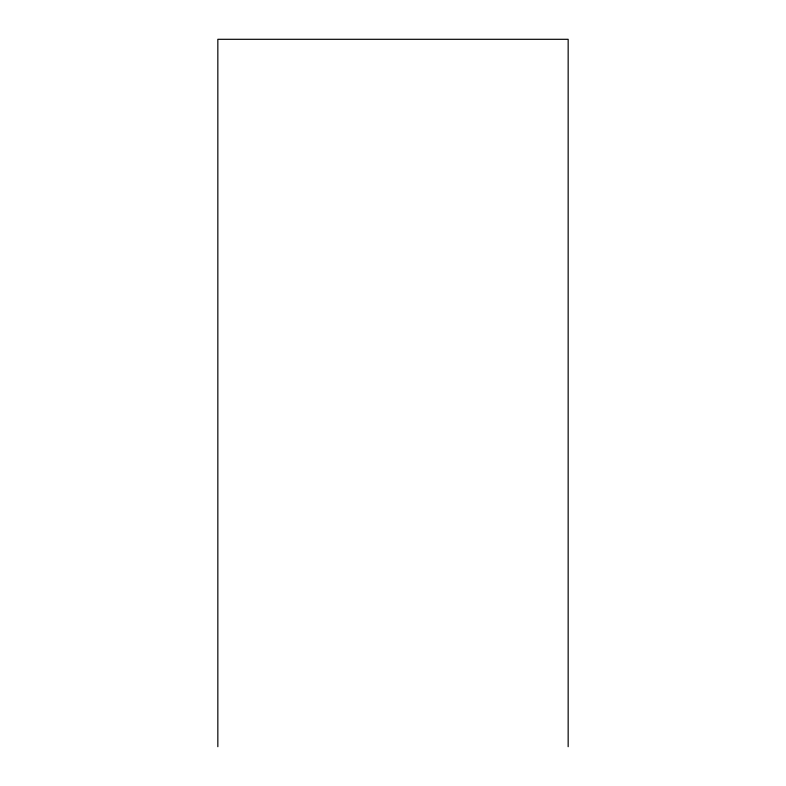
<?xml version="1.0" encoding="UTF-8"?>
<svg xmlns="http://www.w3.org/2000/svg" width="786" height="786" viewBox="0 0 786 786"><rect width="100%" height="100%" fill="white"/><g stroke="black" fill="none" stroke-linecap="round" stroke-linejoin="round"><path stroke-width="1.18" d="M568.16 746.7L568.16 39.3L217.84 39.3L217.84 746.7"/></g></svg>
